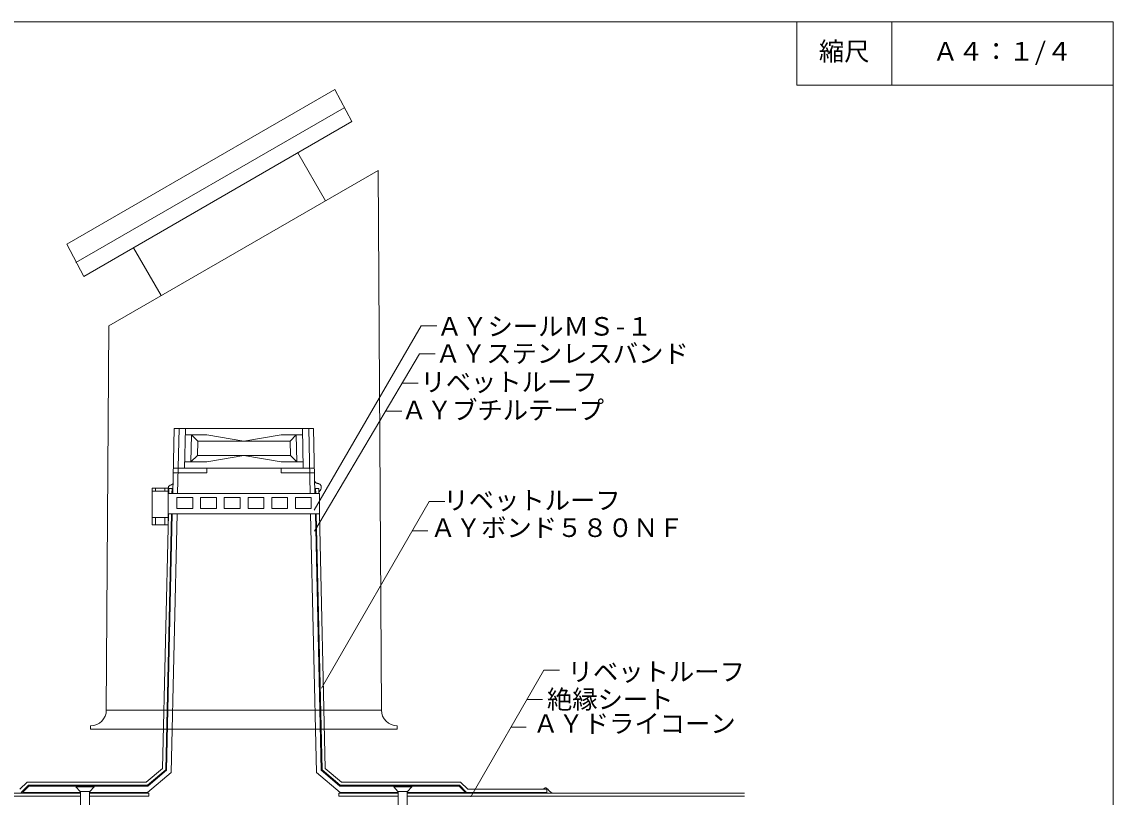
# Model space of a CAD drawing. Units: millimetres on the paper, with parts at other scales. Extents: x -135 to 135, y -94 to 92.
# Drawn here: x -37.5 to 135, y -30.5 to 92 of the extents above; entities that cross this region are included whole.
import ezdxf
from ezdxf.enums import TextEntityAlignment as Align

# ---------------------------------------------------------------- set-up
doc = ezdxf.new("R2010")
doc.units = ezdxf.units.MM
for name, color, linetype, lineweight in [('1-0_芯・寸法線', 7, 'Continuous', 18), ('1-2_ハッチング', 5, 'Continuous', 9), ('1-3_断熱材', 7, 'Continuous', 18), ('1-4_リベットルーフ', 7, 'Continuous', 18), ('1-5_ＦＬ鋼板・ディスク', 7, 'Continuous', 18), ('1-6_アンカー類', 7, 'Continuous', 18), ('1-7_設備', 7, 'Continuous', 18), ('1-8_下地など', 7, 'Continuous', 18), ('1-9_下地鋼板', 7, 'Continuous', 18), ('F-F', 7, 'Continuous', 9)]:
    doc.layers.add(name, color=color, linetype=linetype, lineweight=lineweight)
doc.layers.add('E-E', color=7, linetype='Continuous')
doc.styles.add('ＭＳ ゴシック', font='')
doc.styles.get('ＭＳ ゴシック').set_extended_font_data('MS Gothic')

# ---------------------------------------------------------------- blocks, each defined once
blk = doc.blocks.new('60')
at = {"layer": '1-4_リベットルーフ'}
for p, q in [((-5.627, 37.084), (5.773, 37.084)), ((-5.627, 37.084), (-2.962, 34.228)), ((-5.605, 37.584), (5.751, 37.584)), ((-2.868, 34.084), (3.013, 34.084)), ((-2.827, 13.884), (-2.827, 33.887)), ((-0.941, 13.884), (-2.977, 13.493)), ((2.973, 13.884), (-2.977, 12.743)), ((2.573, 13.537), (2.973, 13.884)), ((-2.977, 12.743), (-2.977, 13.493)), ((-2.977, 12.743), (-2.427, 12.368)), ((-2.977, 11.156), (-2.427, 11.531)), ((-2.977, 10.406), (-2.427, 10.031)), ((3.123, 9.987), (-2.977, 8.818)), ((-2.977, 8.068), (-2.427, 7.693)), ((3.123, 6.899), (-2.977, 5.73)), ((2.573, 13.537), (-2.427, 12.368)), ((-2.427, 11.531), (2.573, 12.7)), ((-2.427, 11.531), (-2.427, 12.368)), ((-2.427, 9.193), (2.573, 10.362)), ((2.573, 8.862), (-2.427, 7.693)), ((-2.427, 6.855), (-2.427, 7.693)), ((2.573, 12.7), (2.573, 13.537)), ((2.573, 12.7), (3.123, 12.325)), ((2.573, 10.362), (2.573, 11.2)), ((3.123, 9.237), (2.573, 8.862)), ((2.573, 8.024), (2.573, 8.862)), ((3.123, 6.899), (2.573, 6.524)), ((3.123, 7.649), (3.123, 6.899)), ((-2.977, 6.48), (-2.427, 6.855)), ((-2.977, 5.73), (-2.977, 6.48)), ((-2.977, 5.73), (-2.427, 5.355)), ((3.123, 5.311), (-2.977, 4.142)), ((-2.977, 4.142), (-2.427, 4.517)), ((-2.977, 3.392), (-2.427, 3.017)), ((3.123, 2.973), (-2.977, 1.804)), ((3.123, 2.223), (-2.977, 1.054)), ((-2.977, 1.054), (-2.977, 1.804)), ((-2.977, 1.054), (-2.427, 0.679)), ((3.123, 0.635), (-2.977, -0.534)), ((2.573, 6.524), (-2.427, 5.355)), ((-2.427, 4.517), (2.573, 5.686)), ((2.573, 4.186), (-2.427, 3.017)), ((-2.427, 2.179), (-2.427, 3.017)), ((-2.427, -0.428), (-2.427, 0.679)), ((2.573, 5.686), (2.573, 6.524)), ((3.123, 4.561), (2.573, 4.186)), ((2.573, 3.348), (2.573, 4.186)), ((2.573, 3.348), (3.123, 2.973)), ((3.123, 2.223), (2.573, 1.848)), ((2.573, 1.01), (3.123, 0.635)), ((3.123, 2.973), (3.123, 2.223)), ((3.123, 0.635), (3.123, -0.115)), ((3.123, -0.115), (-2.977, -1.284)), ((-2.977, -0.534), (-2.427, -0.159)), ((-2.977, -1.284), (-2.427, -1.659)), ((3.123, -2.453), (-2.977, -3.622)), ((-2.977, -2.872), (-2.427, -2.497)), ((-2.977, -3.622), (-2.977, -2.872)), ((-2.977, -3.622), (-2.427, -3.997)), ((3.123, -4.79), (-2.977, -5.959)), ((-2.977, -5.209), (-2.427, -4.834)), ((-2.977, -5.959), (-2.977, -5.209)), ((-2.977, -5.959), (-2.427, -6.334)), ((3.123, -6.378), (-2.977, -7.547)), ((2.573, -0.49), (-2.427, -1.659)), ((-2.427, -2.497), (-2.427, -1.659)), ((2.573, -2.828), (-2.427, -3.997)), ((-2.427, -4.834), (2.573, -3.665)), ((2.573, -5.165), (-2.427, -6.334)), ((-2.427, -7.172), (2.573, -6.003)), ((-2.427, -7.172), (-2.427, -6.334)), ((2.573, -1.328), (2.573, -0.49)), ((3.123, -2.453), (2.573, -2.828)), ((2.573, -3.665), (2.573, -2.828)), ((3.123, -4.79), (2.573, -5.165)), ((3.123, -1.703), (3.123, -2.453)), ((3.123, -4.04), (3.123, -4.79)), ((3.123, -6.378), (3.123, -7.128)), ((3.123, -7.128), (-2.977, -8.297)), ((-2.977, -7.547), (-2.427, -7.172)), ((-2.977, -8.297), (-2.977, -7.547)), ((-2.977, -8.297), (-2.427, -8.672)), ((3.123, -8.716), (-2.977, -9.885)), ((3.123, -9.466), (-2.977, -10.635)), ((-2.977, -9.885), (-2.427, -9.51)), ((-2.977, -10.635), (-2.977, -9.885)), ((-2.977, -10.635), (-2.427, -11.01)), ((3.123, -11.804), (-2.977, -12.973)), ((-2.977, -12.223), (-2.427, -11.848)), ((-2.977, -12.973), (-2.977, -12.223)), ((-2.977, -12.973), (-2.427, -13.348)), ((-2.427, -9.51), (2.573, -8.341)), ((-2.427, -9.51), (-2.427, -8.672)), ((2.573, -9.841), (-2.427, -11.01)), ((-2.427, -11.848), (-2.427, -11.01)), ((2.573, -12.179), (-2.427, -13.348)), ((-2.427, -14.395), (-2.427, -13.348)), ((3.123, -7.128), (2.573, -7.503)), ((2.573, -8.341), (2.573, -7.503)), ((2.573, -8.341), (3.123, -8.716)), ((3.123, -9.466), (2.573, -9.841)), ((2.573, -10.679), (3.123, -11.054)), ((3.123, -11.804), (2.573, -12.179)), ((2.573, -14.416), (2.573, -12.179)), ((3.123, -8.716), (3.123, -9.466)), ((3.123, -11.054), (3.123, -11.804)), ((2.407, -15.693), (-2.494, -17.108)), ((2.847, -16.085), (-2.494, -17.108)), ((1.731, -18.553), (-1.73, -19.662)), ((-1.181, -14.416), (2.573, -14.416)), ((2.135, -18.921), (1.731, -18.553)), ((2.847, -16.085), (2.407, -15.693)), ((0.541, -21.525), (-0.615, -22.148)), ((0.913, -21.855), (-0.615, -22.148)), ((-0.615, -22.148), (-0.077, -22.281)), ((0.913, -21.855), (0.541, -21.525))]:
    blk.add_line(p, q, dxfattribs=at)
for points in [[(-2.827, 13.884), (2.973, 13.884), (2.973, 33.887)], [(-2.977, 13.493), (-2.427, 13.868), (-2.427, 13.884)], [(3.123, 12.325), (3.123, 11.575), (-2.977, 10.406), (-2.977, 11.156)], [(2.573, 10.362), (3.123, 9.987), (3.123, 9.237), (-2.977, 8.068)], [(-2.977, 8.818), (-2.427, 9.193), (-2.427, 10.031)], [(-2.427, 6.855), (2.573, 8.024), (3.123, 7.649), (-2.977, 6.48)], [(3.123, 11.575), (2.573, 11.2), (-2.427, 10.031)], [(3.123, 5.311), (3.123, 4.561), (-2.977, 3.392)], [(-2.977, 1.804), (-2.427, 2.179), (2.573, 3.348)], [(-2.427, -0.159), (2.573, 1.01), (2.573, 1.848)], [(-2.427, -2.497), (2.573, -1.328), (3.123, -1.703), (-2.977, -2.872)], [(2.573, -3.665), (3.123, -4.04), (-2.977, -5.209)], [(-2.427, -11.848), (2.573, -10.679), (2.573, -9.841)], [(-2.494, -17.108), (-1.885, -17.5), (2.847, -16.085)]]:
    blk.add_lwpolyline(points, dxfattribs=at)
for points in [[(0.073, -13.916), (-2.92, -14.49), (-2.375, -14.893)], [(2.135, -18.921), (-1.73, -19.662), (-1.059, -20.034)]]:
    blk.add_lwpolyline(points, close=True, dxfattribs=at)
for centre, radius, start, end in [((0.073, 37.084), 5.7, 174.96759, 180), ((0.073, 37.084), 5.7, 0, 5.03241), ((-3.327, 33.887), 0.5, 0, 43.02507), ((3.473, 33.887), 0.5, 136.97493, 180), ((18.075, -12.4), 20.601, 186.94964, 192.81474), ((18.075, -12.4), 20.601, 194.33303, 200.19295), ((18.075, -12.4), 20.601, 201.75116, 207.5263), ((-17.93, -12.4), 20.601, 333.71008, 340.93946), ((-17.93, -12.4), 20.601, 350.8021, 354.38309), ((18.075, -12.4), 20.601, 208.57869, 209.09114), ((-17.93, -12.4), 20.601, 330.90886, 331.73636)]:
    blk.add_arc(centre, radius, start, end, dxfattribs=at)
at = {"layer": '1-5_ＦＬ鋼板・ディスク'}
for p, q in [((3.107, 34.228), (5.773, 37.084)), ((3.123, 12.325), (-2.977, 11.156)), ((-2.977, 8.068), (-2.977, 8.818)), ((-2.977, 3.392), (-2.977, 4.142)), ((-2.427, 4.517), (-2.427, 5.355)), ((2.573, 1.848), (-2.427, 0.679)), ((2.573, 5.686), (3.123, 5.311)), ((-2.977, -1.284), (-2.977, -0.534)), ((-2.427, -4.834), (-2.427, -3.997)), ((3.123, -0.115), (2.573, -0.49)), ((2.573, -6.003), (2.573, -5.165)), ((2.573, -6.003), (3.123, -6.378)), ((3.123, -11.054), (-2.977, -12.223)), ((2.573, -7.503), (-2.427, -8.672)), ((-0.077, -22.281), (0.913, -21.855))]:
    blk.add_line(p, q, dxfattribs=at)
blk.add_arc((-17.93, -12.4), 20.601, 342.62244, 349.24179, dxfattribs=at)

msp = doc.modelspace()

# ---------------------------------------------------------------- linework, layer by layer
at = {"layer": '1-0_芯・寸法線'}
for p, q in [((8.756, 14.82), (25.624, 43.938)), ((25.624, 43.938), (28.108, 43.938)), ((8.783, 11.529), (25.386, 39.518)), ((25.386, 39.518), (27.87, 39.518)), ((22.712, 34.887), (25.183, 34.887)), ((20.168, 30.48), (22.578, 30.48)), ((9.87, -13.293), (26.903, 16.174)), ((26.903, 16.174), (29.387, 16.174)), ((24.229, 11.543), (26.7, 11.543)), ((33.483, -30.47), (45.037, -10.457)), ((45.037, -10.457), (47.522, -10.457)), ((42.364, -15.088), (44.834, -15.088)), ((39.82, -19.495), (42.229, -19.495))]:
    msp.add_line(p, q, dxfattribs=at)
at = {"layer": '1-2_ハッチング'}
for points in [[(-14.227, 17.993), (-14.241, 18.025), (-14.264, 18.08), (-14.285, 18.135), (-14.302, 18.191), (-14.314, 18.247), (-14.321, 18.304), (-14.321, 18.338), (-14.319, 18.371), (-14.308, 18.429), (-14.291, 18.486), (-14.267, 18.541), (-14.236, 18.591), (-14.2, 18.637), (-14.176, 18.661), (-14.145, 18.688), (-14.086, 18.727), (-14.022, 18.76), (-13.955, 18.789), (-13.888, 18.817), (-13.822, 18.847), (-13.785, 18.866), (-13.763, 18.878), (-13.726, 18.901), (-13.69, 18.926), (-13.655, 18.952), (-13.621, 18.979), (-13.587, 19.007), (-13.568, 19.023)], [(9.524, 17.71), (9.55, 17.744), (9.595, 17.802), (9.638, 17.862), (9.68, 17.923), (9.719, 17.986), (9.754, 18.053), (9.773, 18.093), (9.795, 18.149), (9.826, 18.25), (9.847, 18.353), (9.854, 18.457), (9.847, 18.558), (9.823, 18.654), (9.801, 18.706), (9.779, 18.747), (9.73, 18.812), (9.671, 18.871), (9.603, 18.923), (9.528, 18.967), (9.447, 19.004), (9.399, 19.022), (9.352, 19.037), (9.27, 19.059), (9.189, 19.08), (9.111, 19.102), (9.038, 19.131), (8.973, 19.167), (8.939, 19.194), (8.921, 19.213), (8.892, 19.247), (8.866, 19.286), (8.842, 19.328), (8.82, 19.372), (8.798, 19.417), (8.786, 19.443)]]:
    msp.add_lwpolyline(points, dxfattribs=at)
at = {"layer": '1-3_断熱材', "color": 6}
for p, q in [((-17.379, -29.903), (-26.759, -29.903)), ((-17.379, -30.403), (-26.759, -30.403))]:
    msp.add_line(p, q, dxfattribs=at)
at = {"layer": '1-3_断熱材', "color": 3, "lineweight": 9}
for points in [[(-14.237, 17.472), (-14.22, 18.222), (-13.72, 18.222), (-13.737, 17.472)], [(8.979, 17.472), (8.962, 18.222), (9.462, 18.222), (9.479, 17.472)]]:
    msp.add_lwpolyline(points, dxfattribs=at)
at = {"layer": '1-4_リベットルーフ', "color": 3, "lineweight": 9}
for p, q in [((-14.311, 14.222), (-15.223, -25.988)), ((-13.811, 14.222), (-14.729, -26.225)), ((9.052, 14.222), (9.97, -26.225)), ((9.553, 14.222), (10.465, -25.988)), ((-17.793, -28.153), (-15.223, -25.988)), ((-17.61, -28.653), (-14.729, -26.225)), ((12.852, -28.653), (9.97, -26.225)), ((13.035, -28.153), (10.465, -25.988)), ((-37.764, -29.278), (-36.639, -28.153)), ((-37.557, -29.778), (-36.432, -28.653)), ((-36.639, -28.153), (-17.793, -28.153)), ((-36.432, -28.653), (-17.61, -28.653)), ((31.674, -28.653), (12.852, -28.653)), ((31.881, -28.153), (13.035, -28.153)), ((45.506, -29.278), (45.506, -29.778)), ((45.506, -29.278), (45.506, -29.778)), ((-28.209, -29.903), (-81.395, -29.903)), ((-28.209, -30.403), (-81.395, -30.403)), ((-17.379, -29.903), (-26.759, -29.903)), ((-17.379, -30.403), (-26.759, -30.403)), ((-17.379, -29.903), (-17.379, -30.403)), ((12.621, -29.903), (12.621, -30.403)), ((12.621, -29.903), (22.001, -29.903)), ((22.001, -30.403), (12.621, -30.403)), ((23.45, -29.903), (75.68, -29.903)), ((23.46, -30.403), (76.715, -30.403)), ((46.049, -29.683), (46.468, -29.903)), ((46.468, -29.903), (75.68, -29.903)), ((46.468, -29.903), (76.715, -29.903))]:
    msp.add_line(p, q, dxfattribs=at)
for points in [[(45.506, -29.778), (32.799, -29.778), (31.674, -28.653)], [(45.506, -29.278), (33.006, -29.278), (31.881, -28.153)], [(45.006, -29.273), (45.012, -29.259), (45.023, -29.236), (45.034, -29.214), (45.046, -29.193), (45.06, -29.173), (45.075, -29.155), (45.085, -29.146), (45.096, -29.138), (45.115, -29.125), (45.137, -29.115), (45.16, -29.107), (45.183, -29.1), (45.208, -29.094), (45.222, -29.091), (45.235, -29.088), (45.258, -29.084), (45.281, -29.081), (45.303, -29.08), (45.326, -29.08), (45.348, -29.082), (45.361, -29.084), (45.371, -29.086), (45.389, -29.09), (45.407, -29.097), (45.425, -29.104), (45.442, -29.112), (45.459, -29.121), (45.468, -29.127), (45.484, -29.136), (45.51, -29.154), (45.534, -29.173), (45.558, -29.194), (45.581, -29.215), (45.602, -29.238), (45.615, -29.251), (45.641, -29.282), (45.685, -29.337), (45.728, -29.393), (45.771, -29.448)], [(45.771, -29.448), (45.815, -29.501), (45.863, -29.551), (45.892, -29.578), (45.915, -29.598), (45.958, -29.628), (46.002, -29.657), (46.049, -29.683)], [(46.096, -29.708), (46.144, -29.732), (46.172, -29.745)]]:
    msp.add_lwpolyline(points, dxfattribs=at)
at = {"layer": '1-7_設備'}
for p, q in [((-13.379, 27.739), (-13.612, 17.472)), ((-13.379, 27.722), (8.621, 27.722)), ((-12.629, 27.722), (-12.862, 17.472)), ((-11.629, 27.7), (-11.771, 21.472)), ((6.871, 27.7), (7.012, 21.472)), ((7.871, 27.722), (8.103, 17.472)), ((8.621, 27.739), (8.854, 17.47)), ((-11.652, 26.722), (-8.25, 26.722)), ((-10.651, 26.722), (-10.748, 22.472)), ((-9.674, 25.722), (-10.651, 26.722)), ((-8.25, 26.722), (-2.379, 25.722)), ((-2.379, 25.722), (3.492, 26.722)), ((3.492, 26.722), (6.893, 26.722)), ((4.915, 25.722), (5.893, 26.722)), ((5.893, 26.722), (5.989, 22.472)), ((-9.674, 25.722), (-9.725, 23.472)), ((-9.674, 25.722), (4.915, 25.722)), ((4.915, 25.722), (4.967, 23.472)), ((-11.748, 22.472), (-8.25, 22.472)), ((-9.725, 23.472), (-10.748, 22.472)), ((-9.725, 23.472), (4.967, 23.472)), ((-8.25, 22.472), (-2.379, 23.472)), ((-2.379, 23.472), (3.492, 22.472)), ((3.492, 22.472), (6.99, 22.472)), ((4.967, 23.472), (5.989, 22.472)), ((-13.538, 20.722), (-8.25, 20.722)), ((-13.521, 21.472), (-8.25, 21.472)), ((-8.25, 21.472), (3.492, 21.472)), ((-8.25, 21.472), (-8.25, 20.722)), ((8.763, 21.472), (3.492, 21.472)), ((3.492, 21.472), (3.492, 20.722)), ((8.78, 20.722), (3.492, 20.722)), ((-13.686, 14.222), (-14.605, -26.285)), ((-12.936, 14.222), (-13.863, -26.64)), ((8.177, 14.222), (9.105, -26.64)), ((8.927, 14.222), (9.847, -26.285)), ((-17.588, -29.778), (-13.863, -26.64)), ((-17.565, -28.778), (-14.605, -26.285)), ((12.83, -29.778), (9.105, -26.64)), ((12.807, -28.778), (9.847, -26.285)), ((-37.38, -29.778), (-36.38, -28.778)), ((-36.38, -28.778), (-17.565, -28.778)), ((31.622, -28.778), (12.807, -28.778)), ((32.622, -29.778), (31.622, -28.778)), ((-37.38, -29.778), (-28.209, -29.778)), ((-26.759, -29.778), (-17.588, -29.778)), ((22.001, -29.778), (12.83, -29.778)), ((32.622, -29.778), (23.451, -29.778))]:
    msp.add_line(p, q, dxfattribs=at)
at = {"layer": '1-8_下地など'}
for p, q in [((-30.37, 56.853), (12.007, 81.319)), ((-28.919, 53.938), (13.458, 78.404)), ((6.159, 71.303), (10.534, 63.726)), ((-23.732, 43.942), (18.819, 68.509)), ((-23.732, 43.942), (18.819, 68.509)), ((18.819, 68.509), (19.356, -16.763)), ((-27.669, 51.773), (-30.37, 56.853)), ((-19.822, 56.303), (-15.447, 48.726)), ((-23.732, 43.942), (-24.114, -16.763)), ((-24.114, -16.763), (19.356, -16.763)), ((-26.614, -19.763), (-26.614, -19.263)), ((-26.614, -19.763), (2.93, -19.763)), ((21.856, -19.763), (-2.379, -19.763)), ((21.856, -19.763), (21.856, -19.263))]:
    msp.add_line(p, q, dxfattribs=at)
at = {"layer": '1-8_下地など', "color": 6}
for p, q in [((-14.22, 18.222), (-14.237, 17.472)), ((-13.72, 18.222), (-13.737, 17.472)), ((8.962, 18.225), (8.979, 17.472)), ((9.462, 18.222), (9.479, 17.472))]:
    msp.add_line(p, q, dxfattribs=at)
at = {"layer": '1-8_下地など'}
msp.add_lwpolyline([(-27.669, 51.773), (14.708, 76.239), (12.007, 81.319)], dxfattribs=at)
for centre, start, end in [((-26.614, -16.763), 270, 0), ((21.856, -16.763), 180, 270)]:
    msp.add_arc(centre, 2.5, start, end, dxfattribs=at)
at = {"layer": '1-9_下地鋼板'}
for p, q in [((-16.85, 18.313), (-16.85, 12.521)), ((-16.85, 18.313), (-14.35, 18.313)), ((-16.85, 17.811), (-14.35, 17.811)), ((-16.35, 18.313), (-16.35, 17.811)), ((-14.85, 17.811), (-14.85, 18.313)), ((-14.35, 12.521), (-14.35, 18.313)), ((-14.35, 17.472), (9.553, 17.472)), ((9.553, 17.472), (9.553, 14.222)), ((-12.97, 16.81), (-12.97, 15.06)), ((-10.47, 16.81), (-12.97, 16.81)), ((-10.47, 15.06), (-10.47, 16.81)), ((-9.22, 16.81), (-9.22, 15.06)), ((-6.72, 16.81), (-9.22, 16.81)), ((-6.72, 15.06), (-6.72, 16.81)), ((-14.35, 14.222), (9.553, 14.222)), ((-12.97, 15.06), (-10.47, 15.06)), ((-9.22, 15.06), (-6.72, 15.06)), ((-16.85, 13.646), (-14.35, 13.646)), ((-16.85, 12.521), (-14.35, 12.521)), ((-16.35, 13.646), (-16.35, 12.521)), ((-14.85, 12.521), (-14.85, 13.646))]:
    msp.add_line(p, q, dxfattribs=at)
at = {"layer": '1-9_下地鋼板', "color": 6}
for p, q in [((-14.22, 18.222), (-13.72, 18.222)), ((8.962, 18.222), (9.462, 18.222))]:
    msp.add_line(p, q, dxfattribs=at)
at = {"layer": '1-9_下地鋼板'}
for points in [[(-5.47, 15.06), (-2.97, 15.06), (-2.97, 16.81), (-5.47, 16.81)], [(-1.72, 15.06), (0.78, 15.06), (0.78, 16.81), (-1.72, 16.81)], [(2.03, 15.06), (4.53, 15.06), (4.53, 16.81), (2.03, 16.81)], [(5.78, 15.06), (8.28, 15.06), (8.28, 16.81), (5.78, 16.81)]]:
    msp.add_lwpolyline(points, close=True, dxfattribs=at)
at = {"layer": 'F-F'}
msp.add_line((100, 92), (100, 82), dxfattribs=at)
for points in [[(-135, 92), (135, 92), (135, -88), (-135, -88)], [(85, 92), (85, 82), (135, 82)]]:
    msp.add_lwpolyline(points, dxfattribs=at)

# ---------------------------------------------------------------- block references
at = {"layer": '1-6_アンカー類', "xscale": 0.25, "yscale": 0.25}
for p in [(-27.502, -38.174), (22.708, -38.174)]:
    msp.add_blockref('60', p, dxfattribs=at)

# ---------------------------------------------------------------- texts
at = {"layer": '1-0_芯・寸法線', "style": 'ＭＳ ゴシック'}
for s, p in [('ＡＹシールＭＳ-１', (28.133, 41.526)), ('ＡＹステンレスバンド', (27.915, 37.235)), ('リベットルーフ', (25.515, 32.726)), ('ＡＹブチルテープ', (22.533, 28.29)), ('リベットルーフ', (29.157, 14.037)), ('ＡＹボンド５８０ＮＦ', (27.111, 9.703)), ('リベットルーフ', (48.789, -13.058)), ('絶縁シート', (45.516, -17.421)), ('ＡＹドライコーン', (43.334, -21.24))]:
    msp.add_text(s, height=2.933, dxfattribs=at).set_placement(p, align=Align.BOTTOM_LEFT)
at = {"layer": 'E-E', "style": 'ＭＳ ゴシック'}
for s, p in [('縮尺', (88.5, 85)), ('Ａ４：１/４', (106.5, 85))]:
    msp.add_text(s, height=2.933, dxfattribs=at).set_placement(p, align=Align.BOTTOM_LEFT)

doc.saveas('drawing.dxf')
